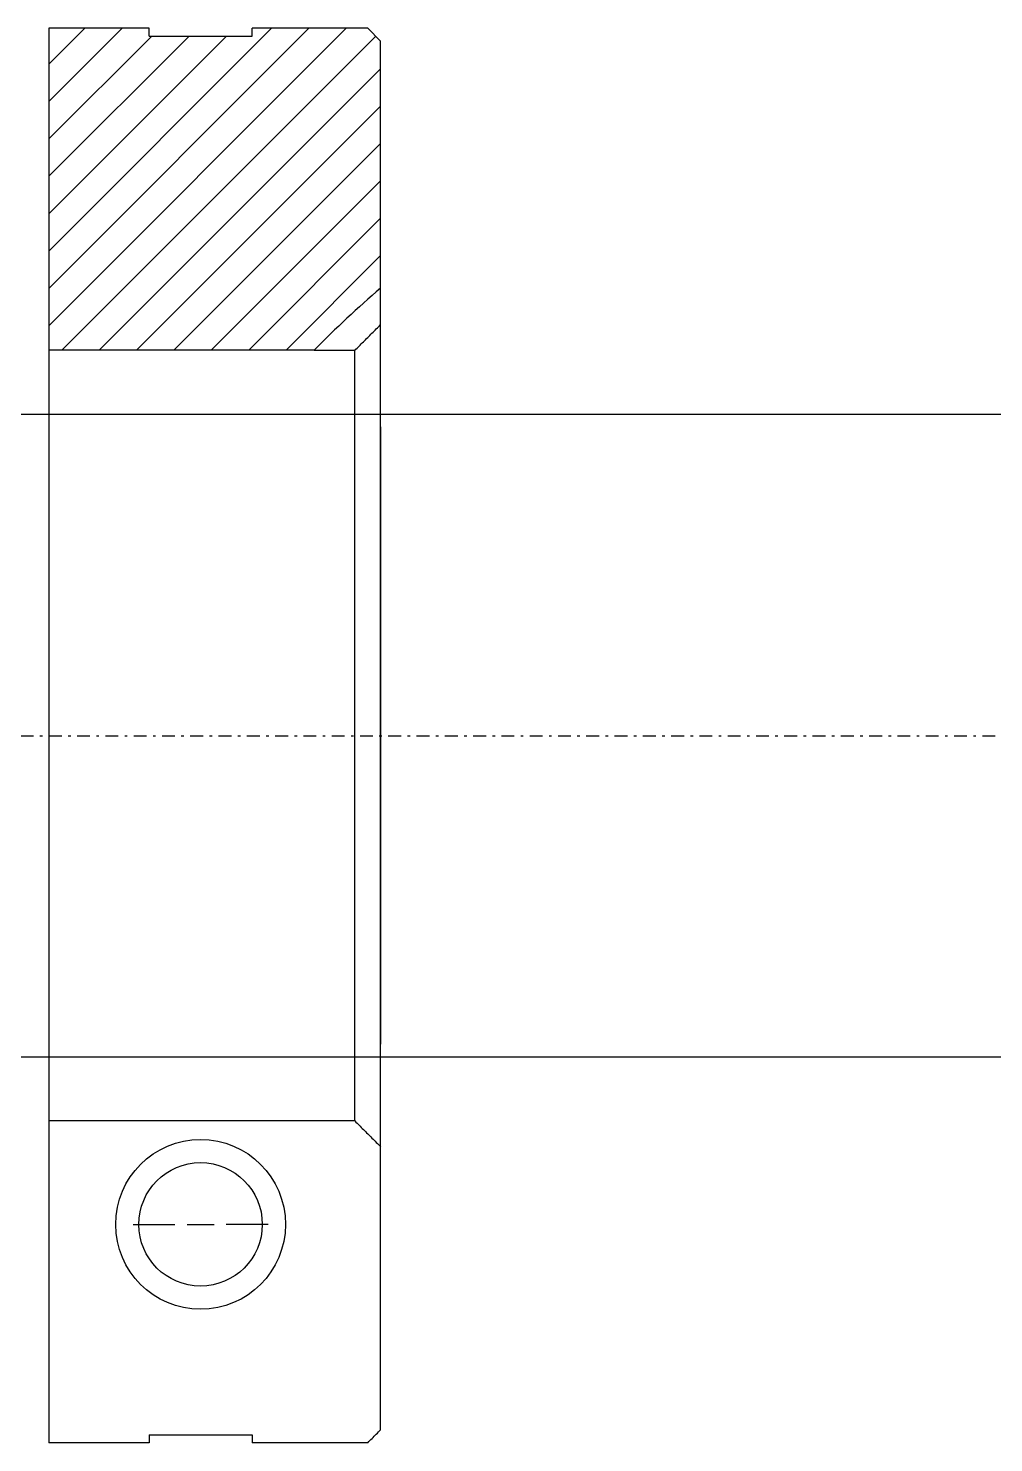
# Model space of a CAD drawing. Header units: millimetres. Extents: x -3388 to 4307, y 243 to 4457.
# Drawn here: x 29.8 to 67.3, y 1140.1 to 1195.1 of the extents above; entities that cross this region are included whole.
import ezdxf

# ---------------------------------------------------------------- set-up
doc = ezdxf.new("R2010")
doc.units = ezdxf.units.MM
doc.linetypes.add('CENTER', pattern=[50.8, 31.75, -6.35, 6.35, -6.35])
doc.linetypes.add('STRICHPUNKT', pattern=[1, 0.5, -0.25, 0, -0.25])
doc.layers.add('DEFAULT_1', color=7, linetype='CENTER')
doc.layers.add('M2STAR', color=2, linetype='STRICHPUNKT')

msp = doc.modelspace()

# ---------------------------------------------------------------- linework, layer by layer
at = {"color": 7, "linetype": 'Continuous'}
for p, q in [((30.6, 1195.103), (30.6, 1140.11464)), ((34.5, 1195.103), (30.6, 1195.103)), ((34.5, 1194.803), (34.5, 1195.103)), ((38.5, 1194.803), (38.5, 1195.103)), ((43, 1195.103), (38.5, 1195.103)), ((43.5, 1194.603), (43, 1195.103)), ((34.5, 1194.803), (38.5, 1194.803)), ((43.5, 1140.61485), (43.5, 1194.603)), ((30.6, 1182.603), (40.93429, 1182.603)), ((42.5, 1182.58165), (40.91338, 1182.58165)), ((42.5, 1152.62435), (42.5, 1182.58165)), ((43.5, 1178.603), (43.5, 1156.603)), ((42.5, 1152.62435), (30.6, 1152.62435)), ((34.5, 1140.11464), (30.6, 1140.11464)), ((34.5, 1140.41476), (34.5, 1140.11464)), ((34.5, 1140.41476), (38.5, 1140.41476)), ((38.5, 1140.41476), (38.5, 1140.11464)), ((43, 1140.11464), (38.5, 1140.11464))]:
    msp.add_line(p, q, dxfattribs=at)
at = {"color": 2, "linetype": 'Continuous'}
for p, q in [((30.6, 1183.53719), (42.1658, 1195.103)), ((30.6, 1184.99007), (40.71293, 1195.103)), ((30.6, 1186.44295), (39.26005, 1195.103)), ((30.6, 1192.25446), (33.44854, 1195.103)), ((30.6, 1193.70733), (31.99566, 1195.103)), ((30.6, 1187.89582), (37.50717, 1194.803)), ((30.6, 1189.3487), (36.0543, 1194.803)), ((30.6, 1190.80158), (34.60142, 1194.803)), ((31.11868, 1182.603), (43.30934, 1194.79366)), ((32.57156, 1182.603), (43.5, 1193.53144)), ((34.02443, 1182.603), (43.5, 1192.07856)), ((35.47731, 1182.603), (43.5, 1190.62569)), ((36.93019, 1182.603), (43.5, 1189.17281)), ((38.38306, 1182.603), (43.5, 1187.71993)), ((39.83594, 1182.603), (43.5, 1186.26706)), ((35.975, 1148.603), (37.025, 1148.603))]:
    msp.add_line(p, q, dxfattribs=at)
for p, q in [((19, 1180.09707), (69, 1180.09707)), ((43.5, 1179.603), (43.5, 1157.603)), ((43.5, 1157.603), (43.5, 1155.603)), ((69, 1155.09707), (19, 1155.09707))]:
    msp.add_line(p, q)
at = {"color": 7, "linetype": 'Continuous'}
for radius in [3.3, 2.4]:
    msp.add_circle((36.5, 1148.603), radius, dxfattribs=at)
msp.add_arc((69.5, 1154.603), 40, 130.541602, 135.572996, dxfattribs=at)
for points, start_tangent, end_tangent in [([(42.5, 1182.58165), (42.83161, 1182.91372), (43.16495, 1183.2475), (43.5, 1183.58298)], (0.70660305, 0.70761015), (0.70666415, 0.70754914)), ([(42.5, 1152.62435), (42.83161, 1152.29228), (43.16495, 1151.95849), (43.5, 1151.62301)], (0.70660305, -0.70761015), (0.70666415, -0.70754914)), ([(43, 1140.11464), (43.16691, 1140.28161), (43.33357, 1140.44835), (43.5, 1140.61485)], (0.7069571, 0.70725643), (0.7069515, 0.70726203))]:
    msp.add_spline(points, degree=3, dxfattribs=dict(at, start_tangent=start_tangent, end_tangent=end_tangent))
at = {"layer": 'DEFAULT_1', "color": 2, "linetype": 'CENTER'}
for p, q in [((33.875, 1148.603), (35.4999, 1148.603)), ((39.125, 1148.603), (37.5001, 1148.603))]:
    msp.add_line(p, q, dxfattribs=at)
at = {"layer": 'M2STAR'}
msp.add_line((18.5, 1167.59707), (137, 1167.59707), dxfattribs=at)

doc.saveas('drawing.dxf')
